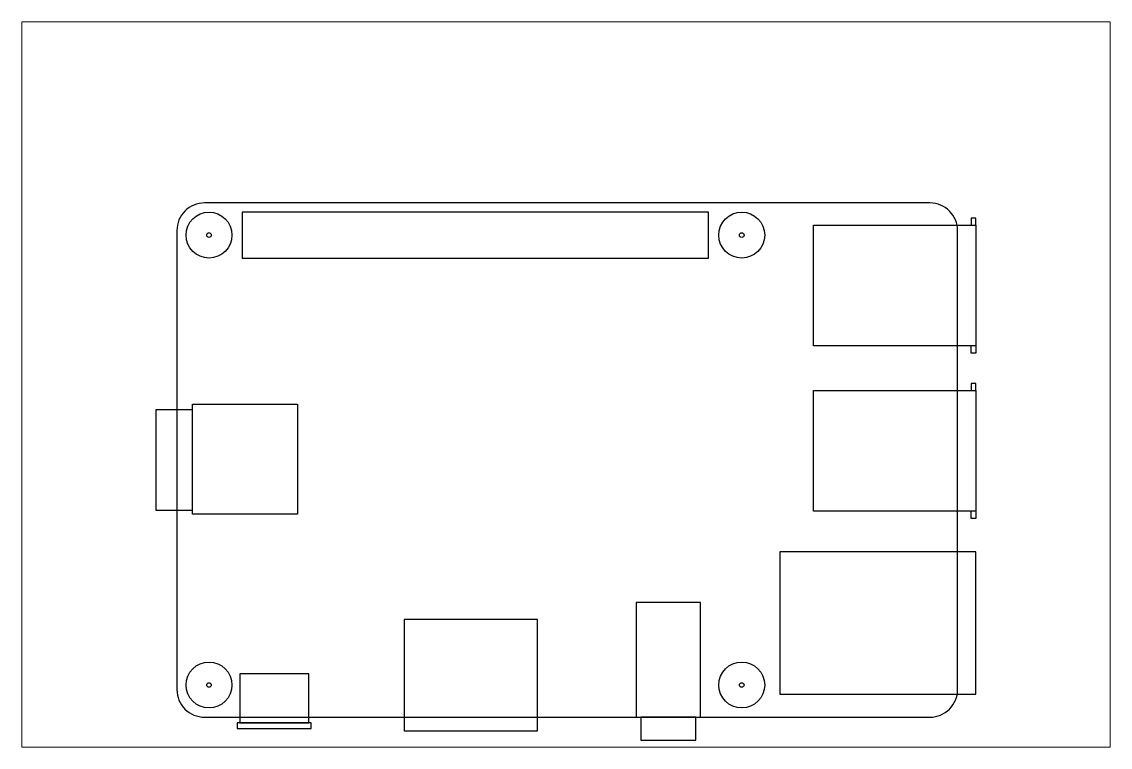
# Paper-space layout 'Sheet 1' of a CAD drawing. Extents: x 1.05 to 9.45, y 0.7 to 6.3.
# The model-space entities are those that its viewports show. They can reach past a viewport. Long polylines and large blocks are cut down to what shows.
import ezdxf

# ---------------------------------------------------------------- set-up
doc = ezdxf.new("R2010")
doc.units = 0
doc.header["$MEASUREMENT"] = 0
doc.layers.get('0').update_dxf_attribs({"linetype": 'CONTINUOUS'})
for name, color, linetype in [('BOARD_OUTLINE', 254, 'CONTINUOUS'), ('PARTS_BOTTOM', 12, 'CONTINUOUS'), ('PARTS_TOP', 111, 'CONTINUOUS'), ('PINS_BOTTOM', 5, 'CONTINUOUS')]:
    doc.layers.add(name, color=color, linetype=linetype)

msp = doc.modelspace()

# ---------------------------------------------------------------- linework, layer by layer
at = {"layer": 'BOARD_OUTLINE', "color": 4}
msp.add_lwpolyline([(3, 0), (82, 0, 0.414214), (85, 3), (85, 53, 0.414214), (82, 56), (3, 56, 0.414214), (0, 53), (0, 3, 0.414214)], format="xyb", close=True, dxfattribs=at)
at = {"layer": 'PARTS_BOTTOM', "color": 4}
for points in [[(1.685, 22.51), (-2.265, 22.51), (-2.265, 33.51), (1.685, 33.51)], [(1.685, 22.11), (1.685, 34.1), (13.135, 34.1), (13.135, 22.11), (1.685, 22.11)]]:
    msp.add_lwpolyline(points, dxfattribs=at)
at = {"layer": 'PARTS_TOP', "color": 4}
for points in [[(7.1, 50), (57.9, 50), (57.9, 55), (7.1, 55), (7.1, 50)], [(87, 40.43), (69.3, 40.43), (69.3, 53.57), (87, 53.57), (87, 39.65), (86.5, 39.65), (86.5, 40.43)], [(87, 53.57), (87, 54.35), (86.5, 54.35), (86.5, 53.57)], [(87, 22.43), (69.3, 22.43), (69.3, 35.57), (87, 35.57), (87, 21.65), (86.5, 21.65), (86.5, 22.43)], [(87, 35.57), (87, 36.35), (86.5, 36.35), (86.5, 35.57)], [(87, 2.495), (87, 18.005), (65.65, 18.005), (65.65, 2.495), (87, 2.495)], [(50, 0), (57, 0), (57, 12.5), (50, 12.5), (50, 0)], [(24.75, 10.65), (24.75, -1.5), (39.25, -1.5), (39.25, 10.65), (24.75, 10.65)], [(6.85, -0.6), (14.35, -0.6), (14.35, 4.71), (6.85, 4.71), (6.85, -0.6)], [(50.5, -2.5), (56.5, -2.5), (56.5, 0), (50.5, 0), (50.5, -2.5)], [(6.58, -1.22), (14.62, -1.22), (14.62, -0.6), (6.58, -0.6), (6.58, -1.22)]]:
    msp.add_lwpolyline(points, dxfattribs=at)
at = {"layer": 'PINS_BOTTOM', "color": 4, "linetype": 'ByBlock', "transparency": 33554687}
for centre in [(3.5, 52.5), (61.5, 52.5), (3.5, 3.5), (61.5, 3.5)]:
    msp.add_circle(centre, 2.5, dxfattribs=at)
at = {"layer": 'PINS_BOTTOM', "color": 4}
for centre in [(3.5, 52.5), (61.5, 52.5), (3.5, 3.5), (61.5, 3.5)]:
    msp.add_circle(centre, 0.25, dxfattribs=at)

psp = doc.layouts.new('Sheet 1')

# ---------------------------------------------------------------- viewports
at = {"layer": '0'}
psp.add_viewport(center=(5.25, 3.5), size=(8.4, 5.6), view_center_point=(42.3675, 36.23), view_height=79.0092, dxfattribs=at)

doc.saveas('drawing.dxf')
